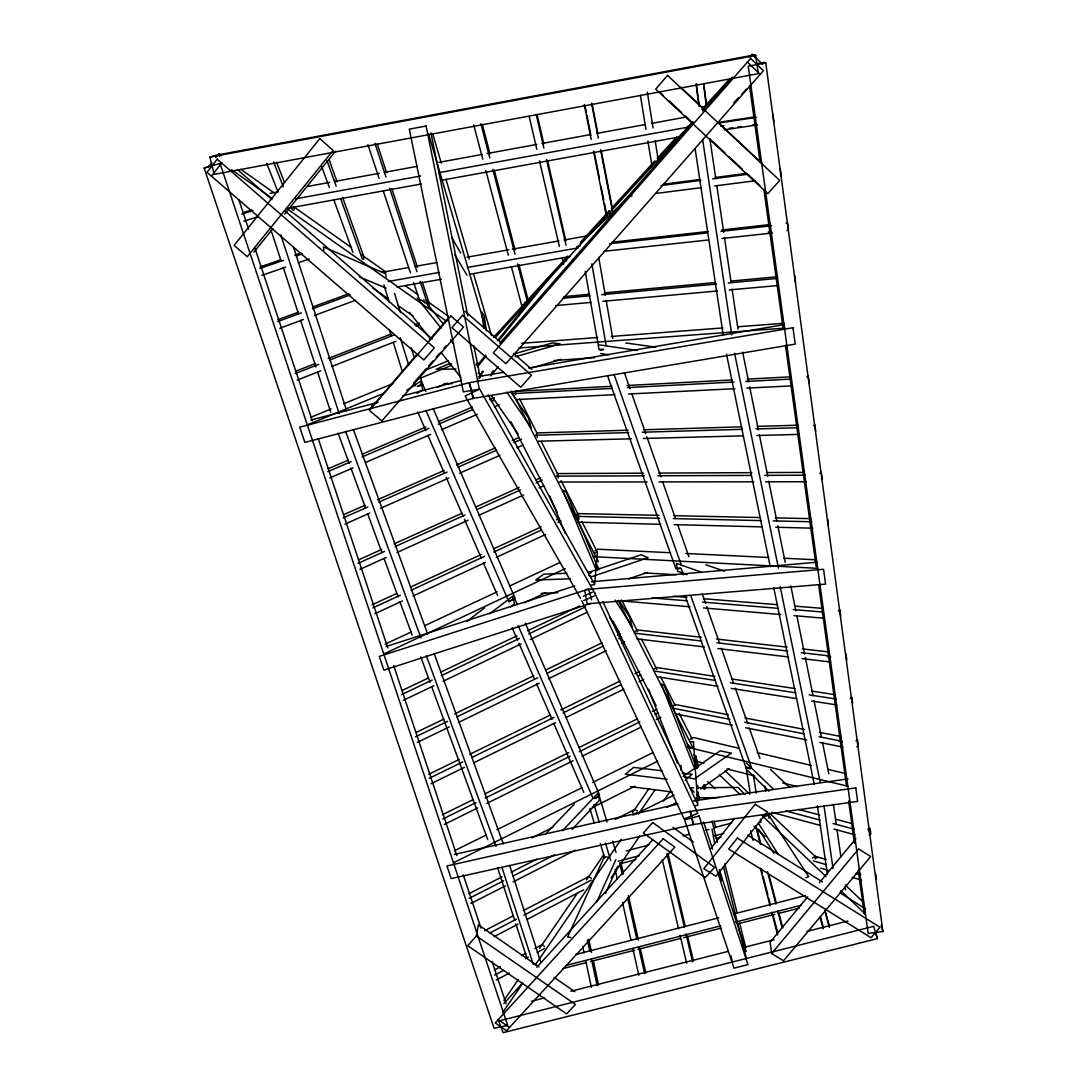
<?xml version="1.0" encoding="UTF-8"?>
<svg xmlns="http://www.w3.org/2000/svg" width="1087" height="1087" viewBox="0 0 1087 1087"><rect width="100%" height="100%" fill="white"/><g stroke="black" fill="none" stroke-linecap="round" stroke-linejoin="round"><path stroke-width="1.5" d="M363.683 259.535L363.792 256.6L342.745 197.766M293.911 210.253L294.142 207.304M476.391 935.961L575.417 1004.442L566.64 1013.899L467.75 945.717L476.391 935.961L478.429 924.874L539.043 966.9M605.432 893.514L617.729 866.135M596.586 902.237L615.84 859.627M478.878 378.738L482.343 371.278M750.601 56.932L752.231 54.35L762.598 64.228M611.179 877.848L639.754 835.957M663.559 801.037L670.231 791.268M503.947 1000.461L518.35 979.441M539.451 948.611L577.836 892.549M586.477 879.94L603.747 854.722M632.525 812.682L648.844 788.849M502.71 1012.554L522.779 983.205M535.212 965.039L621.22 839.286M638.422 814.136L654.673 790.385M370.246 408.97L417.191 353.995M697.705 800.277L699.58 797.872L719.295 797.518M208.609 166.61L211.652 162.737M215.702 157.561L218.745 153.688L221.503 155.645M211.585 175.904L221.843 162.846M710.463 848.92L734.744 818.334M490.753 375.993L498.186 366.754M491.392 373.344L493.498 370.721M253.896 252.143L272.973 228.555M284.631 214.139L335.489 151.229M477.506 366.795L486.066 356.237M498.906 340.421L552.373 274.467L547.291 279.196L497.411 340.693M481.31 374.037L483.43 371.414M477.234 365.558L485.726 355.096M807.668 896.843L770.126 942.171L771.675 953.516L783.523 960.786L870.66 856.529L858.621 848.906L771.675 953.516M819.462 882.603L855.931 838.566M429.324 339.959L448.075 318.274M414.147 382.529L426.294 368.561M428.509 366.02L432.925 360.938M436.24 357.134L439.556 353.316M443.972 348.234L446.186 345.693M499.871 343.166L693.153 121.893M703.207 110.385L732.258 77.123M503.838 1003.573L522.018 983.572M536.801 967.321L652.743 839.803M493.43 337.486L567.862 256.056M580.458 242.265L609.087 210.946M611.383 208.446L654.89 160.835M657.187 158.335L676.657 137.03M701.849 109.474L729.323 79.405M749.935 56.85L752.231 54.35M495.658 337.106L692.419 122.097M702.718 110.847L732.461 78.346M733.725 102.817L738.331 97.857M741.782 94.134L746.375 89.175M572.129 829.381L599.508 800.222L597.945 793.225L562.468 830.713M545.565 834.028L574.384 803.986M580.431 243.583L628.897 196.652L632.077 195.877M685.163 780.289L692.174 774.27L682.12 773.102M838.308 611.016L839.884 609.78L840.727 615.949M869.165 834.857L870.85 833.933L870.103 828.321L867.793 829.327M850.238 698.438L851.841 697.202L852.643 703.14M510.469 606.981L514.491 603.883L512.697 596.233L489.829 613.679M856.76 746.783L858.39 745.546L857.602 739.703L855.972 740.954M812.573 858.105L815.005 856.243L826.174 859.45M466.934 621.261L484.517 608M588.869 574.303L591.505 572.305L588.216 572.441M819.829 473.416L821.296 472.315L822.18 478.851M813.389 425.737L814.829 424.691L815.726 431.362M594.752 798.551L599.603 795.127L525.293 623.082M700.572 788.931L729.187 768.699M806.785 376.876L808.198 375.912L809.122 382.706M417.082 393.385L422.68 389.69L420.751 381.252L406.701 390.355M654.102 669.089L656.507 667.527L714.933 676.399M635.08 631.465L637.43 629.944L701.346 637.295M672.812 706.115L675.272 704.525L728.317 714.757M371.74 405.342L377.434 401.701M690.327 739.255L693.153 737.462L739.119 748.345M594.847 550.973L597.714 549.207L670.502 552.74M509.355 601.478L514.572 598.285L517.249 604.481M575.58 514.953L577.836 513.594L658.858 515.36M417.191 386.483L422.422 383.643L425.778 391.402M496.229 980.094L509.395 973.055M494.653 975.107L503.43 970.419M525.415 958.693L528.336 957.131M537.127 952.443L544.451 948.543M494.449 970.012L500.428 966.832M521.38 955.69L525.877 953.299M534.845 948.516L542.331 944.535L544.723 946.682M494.123 936.654L518.01 924.167M526.964 919.48L583.678 889.832M484.639 930.689L512.955 915.974M523.377 910.553L588.95 876.462L591.45 878.391M489.544 933.149L516.447 919.113M523.934 915.213L591.206 880.144M470.834 903.514L505.604 885.769M513.159 881.897L575.132 850.251M468.85 893.704L502.045 876.842M511.107 872.25L536.761 859.219M615.242 819.381L634.862 809.407L637.471 811.147M469.108 898.378L503.648 880.796M512.656 876.217L554.696 854.817M632.77 815.06L637.281 812.777M787.029 230.566L788.455 229.846L787.477 222.618L786.05 223.324M531.801 837.873L552.998 827.248M592.374 807.505L634.794 786.254M595.296 798.429L599.385 796.391L606.994 821.989M453.619 862.698L657.608 761.226M444.406 824.394L477.709 807.913M486.799 803.415L573.094 760.723M582.184 756.226L641.221 727.013M656.358 719.526L660.91 717.271M634.631 814.584L674.13 795.018M442.694 819.027L476.065 802.573M485.169 798.089L570.104 756.212M579.194 751.715L639.863 721.809M655.04 714.336L658.07 712.841M454.448 850.727L486.31 834.979M496.936 829.721L581.925 787.708M592.551 782.463L653.26 752.449M442.382 814.747L472.818 799.774M484.992 793.795L568.678 752.625M579.33 747.394L637.159 718.955M652.377 711.469L656.942 709.227M429.216 778.306L462.695 761.946M471.84 757.476L554.017 717.325M563.148 712.855L620.99 684.606M637.729 676.427L640.773 674.932M430.941 783.781L464.366 767.381M473.484 762.911L555.525 722.678M566.15 717.461L623.884 689.144M639.074 681.698L643.64 679.457M428.74 774.284L459.081 759.5M469.706 754.324L550.104 715.137M560.729 709.96L619.889 681.114M635.066 673.723L639.618 671.508M417.259 742.435L449.271 726.904M458.415 722.461L539.206 683.247M548.351 678.804L606.274 650.692M621.519 643.3L624.563 641.819M666.983 807.315L676.087 802.885M415.492 736.85L447.572 721.347M456.73 716.917L537.671 677.799M546.829 673.369L603.339 646.045M618.612 638.667L621.669 637.186M416.443 732.325L443.849 719.118M454.515 713.982L533.676 675.801M545.851 669.932L602.184 642.77M617.402 635.433L620.446 633.966M696.142 797.98L699.131 796.54M403.318 700.341L433.903 685.68M443.075 681.277L521.081 643.898M530.252 639.496L586.844 612.375M401.538 694.647L432.178 680.027M441.376 675.638L519.518 638.341M528.717 633.952L585.417 606.886M524.274 602.877L545.66 592.714M402.394 690.367L428.36 678.003M440.575 672.187L516.964 635.827M527.657 630.745L579.602 606.016M384.01 653.885L565.145 568.705M385.138 644.17L411.226 631.982M425.044 625.528L497.18 591.817M509.463 586.07L560.118 562.414M374.675 613.829L402.394 600.962M413.169 595.961L485.522 562.387M496.297 557.386L545.552 534.532M371.944 604.861L396.551 593.529M410.397 587.157L481.147 554.574M493.457 548.908L541.136 526.937M556.517 519.858L559.588 518.445M372.773 607.932L400.329 595.214M411.049 590.268L484.53 556.327M493.715 552.087L541.177 530.171M558.025 522.399L561.082 520.986M359.974 569.371L386.225 557.427M397.027 552.522L468.062 520.225M478.878 515.306L523.662 494.952M539.098 487.927L543.731 485.821M358.112 563.324L384.418 551.435M395.247 546.53L464.883 515.048M477.261 509.45L520.591 489.857M536.054 482.859L542.25 480.06M358.615 559.859L381.768 549.424M394.105 543.853L462.016 513.227M475.902 506.963L519.11 487.479M536.095 479.815L540.715 477.736M583.379 596.287L592.497 592.211M583.719 600.581L594.358 595.839M344.987 524.083L369.77 513.078M380.613 508.268L448.768 478.022M459.611 473.212L499.884 455.331M516.923 447.776L523.119 445.018M343.465 514.749L365.137 505.21M377.529 499.762L444.107 470.467M456.499 465.019L495.21 447.98M512.235 440.493L518.431 437.762M343.098 517.915L367.936 506.95M378.806 502.167L447.097 472.03M457.967 467.233L496.773 450.113M513.852 442.586L521.611 439.162M329.728 477.94L353.03 467.886M365.463 462.518L430.71 434.379M441.594 429.691L477.329 414.269M494.408 406.905L499.082 404.894M327.812 471.636L351.169 461.635M362.066 456.961L429.012 428.278M438.36 424.27L472.614 409.595M491.297 401.579L494.408 400.247M328.029 468.796L348.22 460.168M362.202 454.189L425.887 426.96M438.319 421.647L472.492 407.041M489.585 399.744L494.245 397.747M437.721 387.203L447.097 383.263M418.441 386.347L422.626 384.608L420.166 376.618M308.273 424.555L383.589 393.426M416.538 379.798L451.051 365.531M310.746 417.313L331.032 408.984M343.519 403.848L393.453 383.331M424.677 370.504L448.089 360.884M297.159 380.124L320.692 370.871M331.671 366.55L395.981 341.264M295.284 371.346L315.678 363.411M328.22 358.52L390.967 334.103M414.487 324.931L419.202 323.111M295.175 373.548L318.749 364.349M329.755 360.055L394.214 334.905M416.226 326.317L419.365 325.095M279.767 328.26L303.422 319.524M314.456 315.447L355.449 300.311M277.892 319.66L298.395 312.173M312.58 306.982L348.845 293.735M277.742 321.535L301.439 312.852M312.499 308.803L350.435 294.917M261.967 275.31L285.623 267.157M298.232 262.796L309.279 258.991M259.875 268.435L283.585 260.323M296.235 256.002L302.566 253.842M260.078 266.913L280.568 259.915M294.767 255.065L301.072 252.918M628.585 578.868L647.363 572.482M588.094 572.536L641.072 554.778L648.11 557.713L591.573 576.735L588.896 575.485M204.111 168.05L220.063 163.471L507.724 1025.408L494.096 1028.275L204.111 168.05L210.375 165.985M590.866 603.394L383.888 670.135L379.268 656.399L588.556 589.1L591.6 599.82M805.725 877.712L808.714 876.733L768.767 815.196L765.533 816.201M243.909 221.191L258.312 216.571M385.899 646.575L574.792 585.934M243.678 212.454L251.681 209.913M241.776 214.153L253.013 210.579M209.954 157.112L216.15 155.21L754.133 54.989L755.778 55.451L758.264 73.671L214.193 174.382L209.954 157.112L755.778 55.451M532.481 367.746L561.313 359.308M515.129 356.835L560.172 343.9L552.658 342.867L513.472 354.077M475.929 364.824L479.19 363.9M626.112 850.972L648.83 844.952M682.908 835.93L689.403 834.218M713.738 827.778L731.578 823.049M618.109 861.257L639.251 855.686M714.05 835.93L723.806 833.362M619.386 863.961L635.786 859.64M716.116 838.457L720.953 837.18M310.977 420.017L378.099 402.353M402.652 395.885L461.581 380.382M575.879 954.468L718.711 917.808M733.467 914.018L805.426 895.552M566.042 965.433L720.695 925.866M735.491 922.075L801.037 905.308M562.781 968.599L585.635 962.756M590.526 961.506L634.604 950.228M637.865 949.399L680.313 938.543M683.574 937.714L721.116 928.121M737.421 923.95L774.8 914.384M778.047 913.556L799.19 908.161M531.516 1001.222L544.628 997.907M570.865 991.262L728.249 951.37M743.005 947.633L774.148 939.739M806.934 931.423L847.914 921.029M877.358 938.624L503.172 1032.65L498.634 1021.006L873.703 926.328L877.358 938.624L875.728 932.211M454.352 854.45L677.88 804.108M600.282 350.34L603.57 349.701M757.721 63.535L763.998 62.367L765.791 62.951L882.889 931.505L868.173 933.461L748.264 66.198L765.791 62.951M270.052 193.323L278.34 191.801M306.466 186.638L329.646 182.399M334.606 181.488L379.295 173.295M384.255 172.385L417.354 166.311M438.903 162.371L482.084 154.449M487.071 153.539L536.91 144.394M541.897 143.484L590.064 134.652M596.709 133.429L644.89 124.597M651.534 123.388L686.413 116.988M687.867 126.051L691.183 125.44M295.718 198.826L420.669 175.999M438.971 172.656L689.919 126.799M287.009 208.432L421.348 183.961M441.281 180.333L680.992 136.649M381.863 272.293L408.603 267.551M415.288 266.369L437.001 262.524M467.084 257.184L508.838 249.779M512.181 249.195L558.963 240.906M563.976 240.01L587.36 235.865M576.925 246.532L580.268 245.934M388.208 281.451L439.243 272.443M467.274 267.484L578.447 247.85M397.108 287.036L441.363 279.237M469.285 274.318L570.064 256.559M705.68 830.033L708.846 829.476M525.931 304.306L522.738 304.863L522.915 307.77M478.769 376.51L503.811 372.257M528.839 368.004L784.203 324.633M594.317 552.875L597.429 552.386L594.589 584.616L591.274 585.132M718.453 122.355L754.718 116.907M718.086 123.116L756.484 117.355M720.735 126.16L724.091 125.657M729.404 128.28L732.706 127.804M737.638 127.07L740.94 126.581M752.462 124.883L755.75 124.394M724.173 129.815L757.53 124.896M690.422 742.054L693.438 741.606L697.813 805.25L694.525 805.712M693.479 800.902L848.064 778.903M663.478 184.219L700.177 179.437M715.192 177.466L746.878 173.336M660.964 185.564L700.898 180.36M712.556 178.852L747.489 174.3M655.638 193.486L701.115 187.684M714.594 185.959L755.03 180.809M612.144 242.197L708.248 231.463M721.727 229.955L770.615 224.493M609.603 243.773L707.433 232.89M720.926 231.395L771.539 225.77M768.237 232.047L771.607 231.68M604.019 251.301L708.493 239.955M721.972 238.488L772.531 232.998M563.881 296.642L589.14 294.292M604.29 292.879L715.423 282.525M730.573 281.112L777.721 276.709M562.957 298.286L589.928 295.786M601.736 294.699L716.401 284.074M728.195 282.973L777.096 278.449M555.715 305.569L591.097 302.39M602.877 301.316L717.434 290.99M729.228 289.93L778.075 285.528M591.342 581.776L817.37 562.21M586.26 589.521L823.552 569.289L825.577 584.113L588.937 603.652M521.638 343.315L597.768 337.5M611.302 336.467L722.964 327.921M738.195 326.752L783.876 323.26M518.839 347.989L785.262 328.07M603.652 349.172L599.005 349.498L585.214 271.342M554.017 360.517L594.616 357.705M680.747 568.256L675.829 568.583L607.66 376.102M611.723 386.306L515.184 391.429L515.768 394.459M626.968 385.505L731.986 379.947M747.231 379.132L791.268 376.809M514.137 393.521L612.185 388.399M627.403 387.611L733.902 382.053M745.736 381.442L791.377 379.064M517.018 399.54L614.984 394.663M628.49 393.997L734.894 388.711M746.715 388.113L792.314 385.844M566.83 573.27L543.785 574.153L535.714 580.023L570.376 578.773M628.082 430.221L536.407 432.939L537.277 437.409M643.368 429.773L741.823 426.851M757.109 426.403L797.844 425.194M541.312 593.257L557.808 592.768M535.375 435.262L628.721 432.585M642.295 432.205L742.421 429.324M755.995 428.944L798.429 427.721M538.228 441.213L631.479 438.781M643.355 438.469L743.386 435.846M756.96 435.493L799.353 434.379M451.553 364.009L448.224 364.077L436.145 369.308L455.956 369.036M476.473 363.547L479.802 363.493M693.52 787.762L690.218 787.79L694.376 792.274M696.821 787.735L738.087 787.423L744.948 794.624M643.599 473.171L557.278 473.579L558.12 477.995M658.831 473.09L751.905 472.655M767.137 472.573L804.366 472.397M556.204 476.147L644.333 475.821M657.893 475.766L751.09 475.413M764.65 475.372L805.318 475.223M559.031 482.044L647.064 481.935M658.926 481.921L753.739 481.813M765.588 481.799L806.228 481.745M444.121 383.657L452.396 383.643M674.049 515.686L760.126 517.548M775.316 517.888L810.766 518.648M575.023 516.339L659.687 518.282M673.233 518.594L761.28 520.619M773.129 520.89L812.071 521.774M577.808 522.181L660.706 524.301M674.239 524.641L762.204 526.882M775.738 527.236L812.954 528.187M676.848 568.352L681.169 568.46L683.41 574.833M685.748 553.473L768.686 557.495M783.931 558.229L816.092 559.791M593.013 556.639L817.696 568.338M644.387 572.903L676.427 574.765M673.478 596.274L686.93 597.361M703.737 598.733L777.694 604.725M794.502 606.098L823.076 608.407M652.051 597.904L687.351 600.826M702.474 602.076L778.115 608.34M793.238 609.59L823.484 612.09M617.783 600.608L689.987 606.777M703.425 607.932L780.683 614.522M794.108 615.663L824.34 618.245M607.416 857.099L604.372 856.76L567.604 937.008L570.729 937.442M716.469 639.02L787.11 647.145M802.247 648.885L829.15 651.969M634.414 633.178L701.794 641.045M716.958 642.811L787.695 651.059M801.173 652.635L829.802 655.977M827.37 656.684L830.726 657.078M662.037 770.751L633.585 767.408L625.324 774.175L667.228 779.257M637.091 638.911L704.417 646.942M717.882 648.559L788.564 656.996M802.029 658.6L830.645 662.024M630.514 786.635L672.391 791.988M625.745 342.962L655.991 347.201M599.127 344.851L637.403 350.449M731.633 678.94L795.073 688.574M811.772 691.115L835.142 694.661M655.053 671.155L715.382 680.448M730.464 682.772L795.82 692.827M809.231 694.892L836.039 699.023M600.663 353.533L608.978 354.824M657.689 676.861L717.977 686.318M731.361 688.411L796.676 698.642M811.744 701.006L836.868 704.947M750.519 768.767L746.158 768.061L685.027 595.472M744.88 717.963L804.557 729.472M819.476 732.353L841.025 736.51M673.655 708.357L729.839 719.322M744.704 722.216L804.19 733.834M819.054 736.741L842.194 741.252M839.042 741.198L842.357 741.85M676.236 714.037L732.38 725.151M745.587 727.774L806.663 739.88M819.883 742.489L842.996 747.082M757.177 752.625L811.35 765.452M827.764 769.351L845.822 773.618M687.038 747.122L848.091 786.336M750.777 768.278L746.022 767.096L750.057 792.219M694.09 760.723L703.941 763.196M726.904 768.944L754.799 775.928M782.681 782.925L797.45 786.621M798.605 809.421L819.734 815.005M835.985 819.299L852.222 823.593M785.711 810.902L820.006 820.06M833.077 823.538L854.3 829.218M771.852 812.342L820.807 825.563M833.865 829.082L855.075 834.802M857.67 873.703L860.863 874.627L856.189 873.296M813.321 860.89L826.025 864.573M820.454 868.105L828.389 870.429M852.194 877.372L861.706 880.157M705.884 564.805L724.621 571.259M701.169 572.102L676.399 563.351L677.731 571.3L687.011 574.643M359.661 277.09L386.075 288.109M478.09 373.289L482.655 375.504M747.679 835.129L822.465 881.91M839.721 892.712L865.605 908.909M497.941 1019.538L509.26 1027.256M554.193 977.403L574.86 991.738M372.895 288.096L388.181 298.735M397.924 305.501L413.209 316.14M231.558 169.694L271.804 198.051M287.063 208.799L446.635 321.263M240.866 169.341L274.046 192.834M293.395 206.53L351.468 247.632M361.142 254.48L386.021 272.103M405.383 285.799L417.829 294.618M426.118 300.488L448.238 316.14M672.989 827.343L693.384 842.126M465.1 311.262L501.555 343.016M514.137 353.968L531.733 369.295M237.401 169.531L271.995 199.628M284.808 210.769L432.164 338.927M659.279 91.675L663.002 95.153M669.212 100.928L681.617 112.504M685.34 115.983L692.786 122.926M710.164 139.136L725.056 153.022M728.779 156.501L742.435 169.232M748.644 175.021L759.813 185.429M680.707 87.3L705.286 110.317M717.569 121.826L761.797 163.254M770.425 769.406L789.706 787.477M747.34 62.095L760.18 74.296M725.192 770.873L749.69 794.149M770.506 813.946L817.03 858.187M845.197 884.954L863.554 902.414M687.432 744.35L691.115 747.856M719.336 774.773L740.193 794.679M762.272 815.739L826.066 876.598M840.794 890.647L865.32 914.058M693.832 754.623L696.291 756.96M707.596 781.594L714.92 788.618M753.957 826.12L764.935 836.664M746.497 763.21L773.727 789.407M747.666 770.493L768.971 791.2M696.454 794.515L699.58 797.872M443.36 324.143L426.417 303.001L417.123 298.11L441.105 328.152M450.494 339.891L453.619 343.818M409.405 312.268L430.452 338.927M440.982 352.27L460.97 377.597M491.378 395.641L518.091 433.985M506.705 391.972L531.19 427.83L528.377 417.775L510.537 391.524M609.44 617.008L619.345 632.281M758.536 823.443L778.251 854.368M615.16 600.133L632.09 626.683L629.631 617.103L618.979 600.35M595.907 564.044L599.453 569.629M758.685 829.259L773.862 853.2M454.855 254.847L467.002 275.269M451.553 237.251L460.752 253.067M580.526 598.339L465.154 395.981L479.666 389.037L595.051 593.692M488.063 394.798L593.815 582.958M510.917 421.674L557.278 512.344M612.919 621.153L656.195 705.776M519.681 399.038L537.304 433.781M541.136 441.336L557.998 474.571M561.069 480.617L578.692 515.36M581.762 521.393L597.089 551.612M621.615 599.956L637.702 631.683M641.534 639.224L656.874 669.443M660.706 676.997L675.258 705.694M679.09 713.249L692.12 738.929M511.678 391.062L598.353 561.653M618.299 600.894L692.704 747.326M581.776 600.717L684.144 818.946L697.813 813.293L594.725 593.054M602.918 601.804L696.74 802.355M702.419 786.254L703.751 789.176M697.188 768.509L694.511 762.639L695.789 768.618M512.167 627.729L517.561 640.148M518.92 643.259L534.464 678.981M536.489 683.641L552.033 719.377M554.057 724.037L583.801 792.382M417.721 411.973L425.846 430.629M427.87 435.303L444.121 472.628M446.146 477.302L463.076 516.189M464.434 519.301L481.351 558.188M483.389 562.849L497.601 595.513M425.995 410.519L508.933 601.885L514.939 597.877L433.156 408.481M518.146 625.555L592.863 797.858M549.723 496.08L565.403 533.581M266.641 163.227L277.701 191.149M696.889 768.373L664.374 685.761L661.236 683.845L693.968 767.109M648.599 689.294L677.391 763.101M273.611 161.936L283.34 186.787M291.234 206.978L292.457 210.09M276.587 162.262L284.454 182.453M420.764 656.901L430.072 682.31M431.824 687.079L487.71 839.558M338.139 433.224L349.212 463.429M350.965 468.198L365.531 507.942M367.868 514.3L381.85 552.441M384.173 558.8L398.168 596.953M399.907 601.722L412.15 635.093M321.779 166.759L329.279 187.399M333.913 200.117L352.976 252.524M434.189 653.667L503.295 843.838M345.557 431.308L420.995 638.015M426.403 655.814L495.971 846.297M353.397 429.555L427.734 634.197M329.089 159.612L337.052 181.869M327.024 160.699L336.168 186.149M340.734 198.867L362.447 259.29M614.223 374.933L681.264 564.968M690.721 595.527L751.402 767.408M702.256 593.842L705.626 603.434M706.74 606.628L719.621 643.395M721.306 648.192L733.63 683.356M735.315 688.153L747.639 723.317M749.323 728.113L759.976 758.481M624.414 372.759L630.025 388.766M631.71 393.562L645.732 433.577M646.847 436.77L660.882 476.785M662.567 481.582L675.462 518.39M677.717 524.79L688.927 556.802M218.745 153.688L219.778 156.732M367.922 144.653L379.078 178.309M383.331 191.135L410.438 272.878M413.631 282.484L419.473 300.121M238.963 200.144L248.597 229.126M255.024 248.461L312.309 420.791M318.206 438.509L387.814 647.879M393.698 665.597L456.88 855.632M463.307 874.967L480.97 928.108M492.221 961.941L506.134 1003.804M703.642 822.044L712.569 849.232M719.39 870.021L746.185 951.573M423.74 299.835L424.8 303.042M271.003 230.104L281.044 260.717M283.163 267.157L298.49 313.885M300.61 320.325L315.937 367.053M317.526 371.876L330.733 412.163M374.974 143.348L385.994 177.045M389.676 188.268L416.973 271.709M420.125 281.343L428.536 307.01M280.826 234.928L339.253 413.848M377.243 143.919L386.659 172.806M391.891 188.853L417.517 267.47M422.232 281.913L429.025 302.77L429.039 305.692M497.601 867.684L514.762 920.607M515.809 923.814L526.719 957.484M293.422 246.776L346.685 410.777M501.99 867.494L533.309 964.359M509.667 865.497L540.769 962.253M389.268 329.483L391.279 335.951M393.29 342.419L402.339 371.509M394.554 293.436L400.464 312.621M411.307 347.813L414.256 357.419M383.901 284.876L389.363 302.512M400.274 337.799L408.712 365.069M414.174 382.706L415.166 385.912M589.861 808.524L594.154 822.845M600.35 843.539L604.644 857.86M593.991 804.597L599.25 822.22M605.473 843.05L610.731 860.673M612.688 841.189L616.016 852.398M428.509 133.742L486.392 330.706M432.721 133.742L441.254 163.05M445.996 179.328L469.244 259.114M473.524 273.761L491.555 335.638M825.101 910.485L829.503 926.654M824.856 910.988L829.272 927.238M820.44 916.857L823.498 928.176M820.169 917.401L823.239 928.76M473.715 125.032L482.818 159.232M485.848 170.632L508.363 255.309M511.393 266.709L522.657 309.048M881.217 925.132L882.889 931.505M524.817 302.322L525.673 305.583M480.862 123.714L489.816 157.941M492.805 169.355L514.98 254.141M517.534 263.924L527.766 303.056M757.055 829.286L760.9 844.056M768.618 873.608L776.322 903.161M778.89 913.012L782.749 927.795M755.574 825.93L760.248 843.852M767.476 871.57L775.969 904.18M777.667 910.702L781.92 926.994M761.049 868.567L762.327 873.486M763.183 876.774L767.87 894.832M768.713 898.12L769.99 903.039M772.966 914.534L777.653 932.592M750.601 830.713L753.142 840.496M760.316 868.214L770.031 905.702M771.729 912.224L777.64 935.037M482.343 124.421L489.992 153.77M494.245 170.075L515.075 249.956M518.907 264.63L528.69 302.118M705.001 784.896L705.816 788.184M714.064 821.052L715.708 827.628M724.771 863.798L737.135 913.107M739.608 922.972L745.777 947.633M698.547 767.096L695.68 755.642L696.468 767.164M712.053 821.079L717.366 842.343M723.507 866.882L746.008 956.859M730.79 955.459L732.013 960.405M596.301 565.634L597.456 570.417M668.002 853.675L685.218 926.219M687.568 936.111L693.438 960.84M666.888 853.472L684.389 927.265M685.938 933.828L692.541 961.71M662.323 859.899L678.546 928.76M680.095 935.323L686.658 963.204M529.192 116.486L536.829 149.367M539.505 160.876L559.37 246.382M562.047 257.891L563.569 264.467M565.851 257.687L566.612 260.975M537.06 114.298L543.799 143.919M547.549 160.387L565.892 241.042M536.38 115.154L543.88 148.077M546.516 159.599L566.028 245.2M620.908 862.534L623.503 874.057M628.34 895.484L638.354 939.956M640.216 948.204L645.787 972.906M619.685 862.874L622.294 874.451M627.498 897.617L636.819 938.991M638.68 947.266L644.632 973.735M615.12 869.328L617.334 879.261M622.511 902.427L631.031 940.472M632.879 948.747L638.789 975.216M703.832 784.678L704.784 789.108M588.801 939.317L591.586 952.361M593.325 960.528L598.543 984.985M587.388 939.983L589.833 951.451M591.573 959.644L597.157 985.855M582.7 946.383L584.086 952.932M585.825 961.112L591.369 987.322M726.496 354.145L770.221 566.599M773.74 587.659L814.231 784.23M734.567 353.234L778.455 568.202M780.208 586.749L820.237 782.395M790.82 585.961L795.874 610.921M796.88 615.908L804.625 654.17M805.304 657.499L813.035 695.762M814.054 700.762L821.459 737.366M822.465 742.353L828.865 773.958M742.638 352.12L748.671 381.904M749.677 386.863L758.386 429.895M759.392 434.854L767.762 476.228M768.767 481.188L776.811 520.904M777.816 525.863L785.194 562.264M430.928 132.872L467.845 315.923M473.878 345.883L480.25 377.502M584.969 105.439L586.287 112.07M586.939 115.385L590.893 135.304M594.195 151.908L599.467 178.458M601.111 186.76L603.747 200.035M604.413 203.364L606.057 211.652M584.276 104.569L591.206 139.435M593.516 151.052L606.723 217.468M609.114 210.633L609.766 213.949M592.157 104.107L597.633 132.356M601.193 150.631L612.484 208.786M591.518 103.224L598.298 138.131M600.567 149.761L612.538 211.272M584.874 591.233L587.238 603.788M577.836 513.594L578.909 519.369M719.553 869.858L720.763 876.543M712.012 828.919L714.743 843.933M719.594 870.646L721.415 880.66M591.858 263.869L606.152 345.612M598.72 257.334L605.323 295.419M606.179 300.392L612.783 338.478M640.365 95.14L645.923 129.339M647.866 141.052L652.01 166.148M647.336 92.123L653.07 128.035M655.162 140.685L658.206 159.857M753.4 775.18L756.253 793.13M760.397 819.218L760.914 822.492M764.881 786.078L765.669 791.091M769.08 812.845L769.868 817.859M695.177 149.136L723.276 335.462M702.61 139.381L731.755 334.878M709.879 138.756L715.803 178.866M716.795 185.551L723.697 232.346M724.445 237.36L731.103 282.471M732.094 289.156L738.019 329.266M815.005 856.243L815.399 858.92M651.711 163.702L652.146 166.596M817.41 805.752L827.438 874.6M823.946 805.521L833.036 868.595M833.43 804.421L836.297 824.557M837.004 829.585L840.822 856.42M845.115 886.625L845.591 889.968M749.527 85.71L760.166 162.493M763.903 189.491L782.953 326.97M785.493 345.326L816.147 566.558M818.701 585.064L846.528 785.901M848.621 800.997L854.504 843.43M858.187 870.035L864.274 913.922M486.079 329.293L484.245 316.045L481.609 311.67L483.905 328.383M754.949 55.22L755.356 58.236M875.674 873.622L876.407 879.111M827.642 519.015L828.498 525.429M845.971 653.898L846.787 659.958M772.843 114.189L773.862 121.73M780.249 168.974L781.24 176.352M794.556 275.147L795.521 282.226M869.029 829.164L869.777 834.775M696.115 84.582L698.982 106.241M696.291 83.645L699.172 105.33M702.909 106.784L703.343 110.127M386.116 277.103L385.681 273.788L323.491 246.939L323.885 250.119M703.846 83.957L706.849 107.328M703.832 86.566L706.401 106.594M606.383 213.31L606.723 216.218M563.46 260.296L563.705 263.203M697.759 785.371L697.99 788.673M698.221 791.988L698.452 795.304M680.938 765.397L681.182 770.438M768.767 815.196L768.822 818.103M217.223 159.205L206.965 172.289L423.862 359.987L434.392 347.854L217.223 159.205M755.139 804.258L703.819 868.73L715.966 876.244L767.408 811.989L755.139 804.258M737.339 838.118L728.63 849.029L871.067 937.728L880.008 927.238L737.339 838.118M319.795 138.606L234.085 245.377L247.279 256.709L333.152 150.427L319.795 138.606M667.54 75.411L655.719 89.161L767.789 193.663L779.719 180.456L667.54 75.411M462.573 315.312L451.934 327.676L520.727 387.285L531.448 375.219L462.573 315.312M450.915 315.964L369.308 410.275L381.85 420.941L463.565 327.051L450.915 315.964M750.587 58.453L493.321 352.827L505.863 363.71L763.441 70.682L750.587 58.453M652.716 822.56L643.341 832.927L705.178 877.562L714.635 867.399L652.716 822.56M663.206 838.729L495.237 1022.976L506.569 1030.693L674.81 847.126L663.206 838.729M731.211 753.209L694.267 778.985L683.193 776.363L720.178 750.804L731.211 753.209M699.077 816.011L684.647 819.856L733.942 968.15L747.965 964.617L699.077 816.011M469 382.719L299.767 427.191L304.876 442.423L473.647 398.304L469 382.719M690.041 811.405L446.947 865.959L451.187 878.595L693.669 824.449L690.041 811.405M426.104 126.024L409.283 129.149L463.32 391.877L479.34 389.173L426.104 126.024M792.953 327.744L469.706 382.57L472.94 398.453L795.195 344.117L792.953 327.744M855.795 787.898L690.707 811.282L693.017 824.557L857.629 801.377L855.795 787.898M598.584 569.303L595.527 568.297L562.713 490.088L566.028 491.786L598.584 569.303"/></g></svg>
